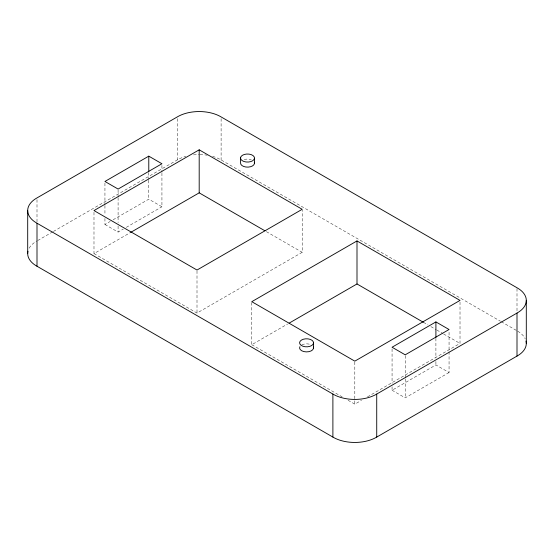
<?xml version="1.0" encoding="UTF-8"?>
<svg xmlns="http://www.w3.org/2000/svg" width="554" height="554" viewBox="0 0 554 554"><rect width="100%" height="100%" fill="white"/><g stroke="black" fill="none" stroke-linecap="round" stroke-linejoin="round"><path stroke-width="0.42" stroke-dasharray="2.77 2.08" d="M37.748 240.505L52.665 231.891M53.413 231.461L177.273 159.947A30.477 17.596 0 0 1 185.805 156.367M104.941 218.463L104.941 224.488L110.142 221.482M113.12 219.765L148.784 199.177L161.934 206.767L161.934 173.208M104.941 224.488L118.092 232.078L123.293 229.072M126.27 227.362L161.934 206.767M93.986 212.286L93.986 253.594L130.543 232.479M93.986 253.594L197.002 313.065L302.207 252.326L302.207 210.16M251.793 302.532L251.793 344.699L287.609 324.021M348.092 400.293L354.809 404.178L361.527 400.3M367.496 396.851L460.014 343.432L460.014 302.131M392.066 386.817L392.066 390.258L435.908 364.947L449.059 372.537L449.059 331.237M392.066 390.258L405.216 397.848L449.059 372.537M212.577 156.367A30.477 17.596 0 0 1 221.108 159.947L500.518 321.265M501.273 321.701L516.252 330.35M266.377 231.641L302.207 252.326M423.436 322.317L427.917 324.9M430.901 326.625L436.13 329.644M436.871 330.073L442.847 333.522M443.595 333.951L460.014 343.432M251.793 344.699L342.116 396.851M517 288.613L517 311.847M435.908 338.272L435.908 358.064M435.908 361.506L435.908 364.947M405.216 355.682L405.216 378.057M405.216 378.915L405.216 397.848M392.066 348.951L392.066 383.368M354.809 362.011L354.809 404.178M221.108 118.646L221.108 159.947M197.002 270.899L197.002 313.065M177.273 118.646L177.273 159.947M161.934 165.466L161.934 172.349M148.784 172.502L148.784 179.385M148.784 180.244L148.784 199.177M118.092 189.911L118.092 196.795M118.092 197.66L118.092 222.611M118.092 226.053L118.092 232.078M104.941 183.18L104.941 204.696M104.941 205.555L104.941 215.021M37 199.634L37 222.002M301.819 344.92A6.973 4.023 0 0 1 310.268 344.456M244.252 159.545A6.973 4.023 0 0 1 251.225 159.697M517.72 331.195A30.477 17.596 0 0 1 525.213 338.785M193.519 154.885A30.477 17.596 0 0 1 199.191 154.58M200.008 154.587A30.477 17.596 0 0 1 207.244 155.203M29.175 248.185A30.477 17.596 0 0 1 37 240.935"/><path stroke-width="0.83" d="M148.784 156.152L104.941 181.463L118.092 189.053L161.934 163.742L148.784 156.152L148.784 171.643M199.191 149.822L93.986 210.568L197.002 270.04L302.207 209.301L199.191 149.822L199.191 192.847L130.543 232.479M356.998 240.935L251.793 301.674L354.809 361.153L460.014 300.406L356.998 240.935L356.998 283.96L289.105 323.162M435.908 321.922L392.066 347.233L405.216 354.823L449.059 329.512L435.908 321.922L435.908 337.414M37 223.22L332.892 394.053A30.477 17.596 0 0 0 376.727 394.053L517 313.065A30.477 17.596 0 0 0 517 287.755L221.108 116.922A30.477 17.596 0 0 0 177.273 116.922L37 197.91A30.477 17.596 0 0 0 37 223.22L37 266.245L332.892 437.078A30.477 17.596 0 0 0 376.727 437.078L517 356.09A30.477 17.596 0 0 0 526.03 341.091M199.191 192.847L264.881 230.776M356.998 283.96L423.436 322.317M526.3 300.406L526.3 343.432M517 313.065L517 356.09M376.727 394.053L376.727 437.078M332.892 394.053L332.892 437.078M313.529 342.954A6.973 4.023 0 0 1 302.851 346.215A6.973 4.023 0 0 1 303.301 339.249A6.973 4.023 0 0 1 313.529 342.954L313.529 348.016M254.487 158.195A6.973 4.023 0 0 1 243.808 161.456A6.973 4.023 0 0 1 244.252 154.483A6.973 4.023 0 0 1 254.487 158.195L254.487 163.257M240.547 157.897L240.547 162.959A6.973 4.023 0 0 0 248.171 167.114A6.973 4.023 0 0 0 254.314 162.211M27.7 210.568L27.7 253.594M313.363 346.97A6.973 4.023 0 0 1 306.307 351.894A6.973 4.023 0 0 1 299.901 346.679M37 266.245A30.477 17.596 0 0 1 27.97 251.246"/></g></svg>
